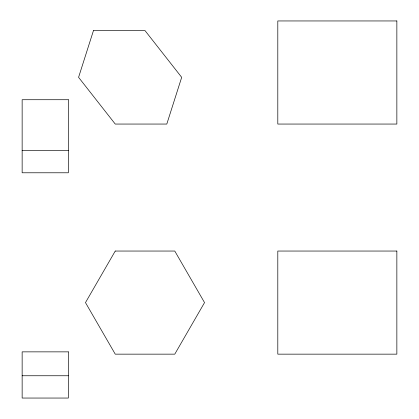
<?xml version="1.0" encoding="UTF-8"?>
<svg xmlns="http://www.w3.org/2000/svg" width="419" height="419" viewBox="0 0 419 419"><rect width="100%" height="100%" fill="white"/><g stroke="black" fill="none" stroke-linecap="round" stroke-linejoin="round"><path stroke-width="0.63" d="M22.144 150.489L68.334 150.489M22.144 375.754L68.334 375.754M93.458 30.608L78.578 77.332L115.246 124.055L166.799 124.055L181.684 77.332L145.011 30.608L93.458 30.608M115.246 251.044L85.481 302.597L115.246 354.149L174.775 354.149L204.535 302.597L174.775 251.044L115.246 251.044M396.856 20.95L277.802 20.95L277.802 124.055L396.856 124.055L396.856 20.95M68.334 99.722L22.144 99.722L22.144 172.785L68.334 172.785L68.334 99.722M396.856 251.044L277.802 251.044L277.802 354.149L396.856 354.149L396.856 251.044M68.334 351.86L22.144 351.86L22.144 398.05L68.334 398.05L68.334 351.86"/></g></svg>
